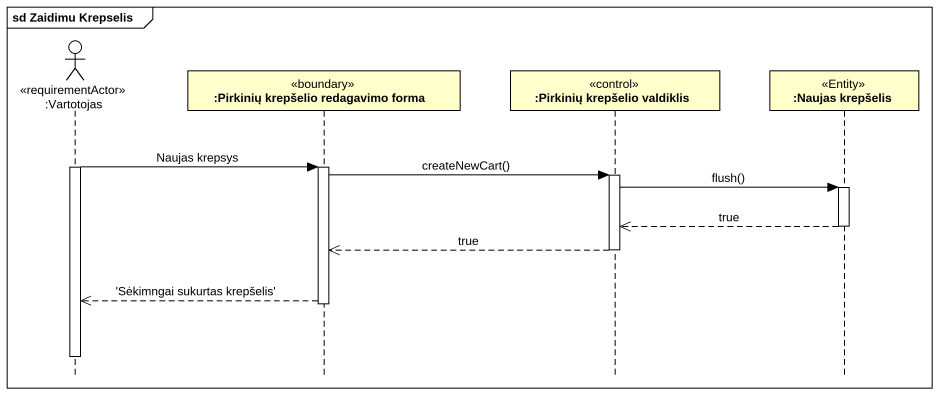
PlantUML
@startuml
mainframe sd Zaidimu Krepselis
hide footbox
actor ":Vartotojas" as Vartotojas <<requirementActor>>
participant ":Pirkinių krepšelio redagavimo forma" as Pirkinių_krepšelio <<boundary>>
participant ":Pirkinių krepšelio valdiklis" as Pirkinių_krepšelio_valdiklis <<control>>
participant ":Naujas krepšelis" as Naujas_krepšelis <<Entity>>

activate Vartotojas
Vartotojas -> Pirkinių_krepšelio : Naujas krepsys
activate Pirkinių_krepšelio
Pirkinių_krepšelio -> Pirkinių_krepšelio_valdiklis : createNewCart()
activate Pirkinių_krepšelio_valdiklis
Pirkinių_krepšelio_valdiklis -> Naujas_krepšelis : flush()
activate Naujas_krepšelis
Naujas_krepšelis -->> Pirkinių_krepšelio_valdiklis : true
deactivate Naujas_krepšelis
Pirkinių_krepšelio_valdiklis -->> Pirkinių_krepšelio : true
deactivate Pirkinių_krepšelio_valdiklis
Pirkinių_krepšelio -->> Vartotojas : 'Sėkimngai sukurtas krepšelis'
deactivate Pirkinių_krepšelio
deactivate Vartotojas
@enduml
